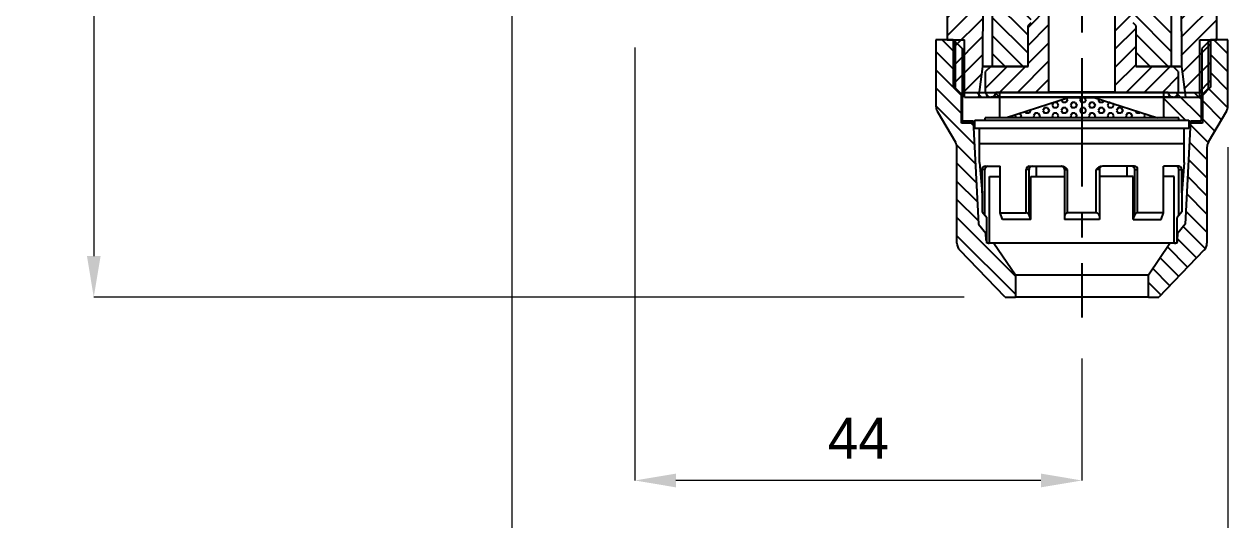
# Model space of a CAD drawing. Extents: x 0 to 434, y 0 to 318.
# Drawn here: x 123 to 240.5, y 113.6 to 162 of the extents above; entities that cross this region are included whole.
import ezdxf

# ---------------------------------------------------------------- set-up
doc = ezdxf.new("R2010")
doc.units = 0
doc.header["$LTSCALE"] = 10
doc.header["$MEASUREMENT"] = 0
doc.header["$PDMODE"] = 3
doc.header["$PDSIZE"] = -10
doc.linetypes.add('CENTER', pattern=[2, 1.25, -0.25, 0.25, -0.25])
doc.layers.get('0').update_dxf_attribs({"linetype": 'CONTINUOUS'})
doc.layers.get('DEFPOINTS').update_dxf_attribs({"linetype": 'CONTINUOUS'})
doc.layers.add('1', color=7, linetype='CONTINUOUS')
doc.layers.add('THIN', color=8, linetype='CONTINUOUS')
doc.layers.add('외형선', color=3, linetype='CONTINUOUS', lineweight=35)
doc.styles.add('Daelim Dimension', font='')
doc.styles.get('Daelim Dimension').set_extended_font_data('나눔고딕')
doc.dimstyles.new('DEFAULT', dxfattribs={"dimscale": 2, "dimtxt": 2, "dimasz": 2, "dimexe": 0, "dimexo": 2, "dimgap": 1, "dimtad": 1, "dimdec": 0, "dimzin": 9, "dimdsep": 46, "dimtxsty": 'Daelim Dimension', "dimcen": 0.5, "dimclrd": 5, "dimclre": 5, "dimclrt": 256, "dimadec": 1, "dimazin": 0, "dimtfac": 1, "dimtdec": 0, "dimtix": 1, "dimtmove": 0, "dimatfit": 3, "dimfxl": 1, "dimtolj": 1, "dimtzin": 1, "dimlwd": 9, "dimlwe": 9, "dimarcsym": 0})
pattern_1 = [(45, (182.605, 215.2069), (-0.883883, 0.883883), [])]
pattern_2 = [(135, (182.605, 215.2069), (-0.883883, -0.883883), [])]

# ---------------------------------------------------------------- blocks, each defined once
blk = doc.blocks.new('*D0')
at = {"layer": 'DEFPOINTS', "color": 0, "ltscale": 6, "transparency": 16777216}
for p in [(182.61, 163.7), (226.24, 133.36), (182.61, 117.48)]:
    blk.add_point(p, dxfattribs=at)
at = {"layer": '외형선', "color": 5, "lineweight": 9, "ltscale": 6, "transparency": 16777216}
for p, q in [((182.61, 159.7), (182.61, 117.48)), ((226.24, 129.36), (226.24, 117.48)), ((222.24, 117.48), (186.61, 117.48))]:
    blk.add_line(p, q, dxfattribs=at)
at = {"layer": '외형선', "color": 5, "ltscale": 6, "transparency": 16777216}
for points in [[(186.61, 118.15), (186.61, 116.81), (182.61, 117.48)], [(222.24, 118.15), (222.24, 116.81), (226.24, 117.48)]]:
    blk.add_solid(points, dxfattribs=at)
at = {"layer": '외형선', "color": 7, "lineweight": 15, "ltscale": 6, "transparency": 16777216, "insert": (204.42, 121.62), "char_height": 4, "attachment_point": 5, "style": 'Daelim Dimension'}
blk.add_mtext('\\A1;44', dxfattribs=at)
blk = doc.blocks.new('*D2')
at = {"layer": 'DEFPOINTS', "color": 0, "ltscale": 6, "transparency": 16777216}
for p in [(171.96, 215.21), (129.8, 135.36), (218.74, 135.36)]:
    blk.add_point(p, dxfattribs=at)
at = {"layer": '외형선', "color": 5, "lineweight": 9, "ltscale": 6, "transparency": 16777216}
for p, q in [((167.96, 215.21), (129.8, 215.21)), ((129.8, 211.21), (129.8, 139.36)), ((214.74, 135.36), (129.8, 135.36))]:
    blk.add_line(p, q, dxfattribs=at)
at = {"layer": '외형선', "color": 5, "ltscale": 6, "transparency": 16777216}
for points in [[(129.14, 211.21), (130.47, 211.21), (129.8, 215.21)], [(129.14, 139.36), (130.47, 139.36), (129.8, 135.36)]]:
    blk.add_solid(points, dxfattribs=at)
at = {"layer": '외형선', "color": 7, "lineweight": 15, "ltscale": 6, "transparency": 16777216, "insert": (125.63, 175.29), "char_height": 4, "attachment_point": 5, "rotation": 90, "style": 'Daelim Dimension'}
blk.add_mtext('\\A1;80', dxfattribs=at)
blk = doc.blocks.new('*D3')
at = {"layer": 'DEFPOINTS', "color": 0, "ltscale": 6, "transparency": 16777216}
for p in [(170.61, 207.21), (240.49, 154), (240.49, 101.96)]:
    blk.add_point(p, dxfattribs=at)
at = {"layer": '외형선', "color": 5, "lineweight": 9, "ltscale": 6, "transparency": 16777216}
for p, q in [((170.61, 203.21), (170.61, 101.96)), ((240.49, 150), (240.49, 101.96)), ((174.61, 101.96), (236.49, 101.96))]:
    blk.add_line(p, q, dxfattribs=at)
at = {"layer": '외형선', "color": 5, "ltscale": 6, "transparency": 16777216}
for points in [[(174.61, 102.63), (174.61, 101.29), (170.61, 101.96)], [(236.49, 102.63), (236.49, 101.29), (240.49, 101.96)]]:
    blk.add_solid(points, dxfattribs=at)
at = {"layer": '외형선', "color": 7, "lineweight": 15, "ltscale": 6, "transparency": 16777216, "insert": (205.55, 106.12), "char_height": 4, "attachment_point": 5, "style": 'Daelim Dimension'}
blk.add_mtext('\\A1;70', dxfattribs=at)

msp = doc.modelspace()

# ---------------------------------------------------------------- hatches: boundary and pattern name
at = {"layer": 'THIN', "ltscale": 0.4}
h = msp.add_hatch(dxfattribs=at)
h.set_pattern_fill('ANSI31', color=2, scale=10, style=0)
h.set_pattern_definition(pattern_1)
h.paths.add_polyline_path([(214.78, 155.33), (214.49, 155.33), (214.55, 155.33), (214.55, 159.6), (213.89, 160.26), (213.89, 160.46), (214.78, 160.46)])
h.paths.add_polyline_path([(236.27, 155.33), (235.94, 157.86), (235.84, 191.76, 0.414214), (233.84, 193.76), (229.53, 193.76, 0.471507), (229.29, 194.06), (229.29, 194.06), (226.24, 194.06), (226.24, 196.66), (234.39, 196.66, -0.414214), (239.39, 191.66), (239.39, 160.46), (238.79, 160.46), (238.59, 160.46), (238.59, 160.26), (237.93, 159.6), (237.93, 155.33), (237.99, 155.33)])
h.paths.add_polyline_path([(190.73, 172.06), (216.58, 172.16), (216.58, 172.16), (216.54, 157.86), (216.2, 155.33), (214.78, 155.33), (214.78, 160.46), (213.89, 160.46), (213.68, 160.46), (213.09, 160.46), (213.09, 165.16), (213.09, 168.11, 0.414214), (212.59, 168.61), (212.59, 169.71, 0.414214), (212.09, 170.21), (202.74, 170.21), (202.74, 170.46), (201.39, 170.46), (201.25, 170.21), (197.12, 170.21, 0.252646), (195.94, 170.21), (190.74, 170.21, -0.414214), (189.74, 171.21), (189.74, 171.15, -0.389989)])
h.paths.add_polyline_path([(197.12, 182.81), (201.25, 182.81), (201.39, 182.56), (202.74, 182.56), (202.74, 182.81), (212.09, 182.81, 0.414214), (212.59, 183.31), (212.59, 184.41, 0.414214), (213.09, 184.91), (213.09, 187.86), (213.09, 191.66, -0.414214), (218.09, 196.66), (226.24, 196.66), (226.24, 194.06), (223.19, 194.06, 0.471507), (222.94, 193.76), (218.64, 193.76, 0.414214), (216.64, 191.76), (216.6, 180.86), (190.73, 180.96, -0.389989), (189.74, 181.88), (189.74, 181.81, -0.414214), (190.74, 182.81), (195.94, 182.81, 0.252646)])
h.paths.add_polyline_path([(213.68, 155.83), (213.68, 160.46), (213.89, 160.26), (214.55, 159.6), (214.55, 155.33), (214.55, 154.96)])
h.paths.add_polyline_path([(238.79, 155.83), (237.99, 155.02), (237.99, 155.33), (237.93, 155.33), (237.93, 159.6), (238.59, 160.26), (238.79, 160.46)])
h = msp.add_hatch(dxfattribs=at)
h.set_pattern_fill('ANSI31', color=2, scale=10, angle=90, style=0)
h.set_pattern_definition(pattern_2)
h.paths.add_polyline_path([(231.24, 162.11), (231.24, 165.36), (231.24, 165.36), (231.24, 181.86), (231.24, 181.86), (231.24, 185.61), (231.49, 185.86), (231.49, 189.86), (234.99, 189.86), (234.99, 189.86), (234.99, 157.86), (231.49, 157.86), (231.49, 161.86)])
h.paths.add_polyline_path([(220.99, 161.86), (220.99, 157.86), (217.49, 157.86), (217.49, 175.02), (217.49, 176.51), (221.24, 176.51), (221.24, 165.36), (221.24, 165.36), (221.24, 162.11)])
h.paths.add_polyline_path([(217.49, 178.01), (217.49, 189.86), (220.99, 189.86), (220.99, 185.86), (221.24, 185.61), (221.24, 181.86), (221.24, 181.86), (221.24, 176.51), (217.49, 176.51)])
h = msp.add_hatch(dxfattribs=at)
h.set_pattern_fill('ANSI31', color=2, scale=10, style=0)
h.set_pattern_definition(pattern_1)
h.paths.add_polyline_path([(230.24, 166.36), (231.24, 165.36), (231.24, 162.11), (231.49, 161.86), (231.49, 157.86), (235.14, 157.86), (235.64, 157.36), (235.64, 155.36), (235.64, 155.33), (234.64, 155.33), (234.64, 155.36), (229.49, 155.36), (229.49, 166.36)])
h.paths.add_polyline_path([(216.84, 157.36), (217.34, 157.86), (220.99, 157.86), (220.99, 161.86), (221.24, 162.11), (221.24, 165.36), (222.24, 166.36), (222.99, 166.36), (222.99, 155.36), (217.84, 155.36), (217.84, 155.33), (216.84, 155.33), (216.84, 155.36)])
h = msp.add_hatch(dxfattribs=at)
h.set_pattern_fill('ANSI31', color=2, scale=10, angle=90, style=0)
h.set_pattern_definition(pattern_2)
h.paths.add_polyline_path([(235.35, 140.62), (235.53, 140.62), (235.53, 140.9), (235.58, 140.9), (235.61, 141.61), (236.32, 142.46), (236.83, 152.33), (237.99, 152.33), (237.99, 155.02), (237.93, 154.96), (238.79, 155.83), (238.79, 160.46), (240.49, 160.46), (240.49, 154, -0.133199), (240.35, 153.5), (238.57, 150.46, 0.133199), (238.44, 149.96), (238.44, 140.62, -0.194669), (238.15, 139.93), (233.74, 135.36), (232.74, 135.36), (232.74, 137.52), (234.82, 140.61), (235.28, 140.61)])
h.paths.add_polyline_path([(216.95, 140.9), (216.95, 140.62), (217, 140.68, 0.175937), (217.19, 140.61), (217.65, 140.61), (219.74, 137.52), (219.74, 135.36), (218.74, 135.36), (214.32, 139.93, -0.194669), (214.04, 140.62), (214.04, 149.96, 0.133199), (213.9, 150.46), (212.12, 153.5, -0.133199), (211.99, 154), (211.99, 160.46), (213.68, 160.46), (213.68, 155.83), (214.55, 154.96), (214.49, 155.02), (214.49, 152.33), (215.65, 152.33), (216.15, 142.46), (216.87, 141.61), (216.89, 140.9)])
h = msp.add_hatch(dxfattribs=at)
h.set_pattern_fill('ANSI31', color=2, scale=10, angle=90, style=0)
h.set_pattern_definition(pattern_2)
h.paths.add_polyline_path([(214.49, 155.33), (214.78, 155.33), (214.78, 154.86), (214.55, 155.09), (214.55, 155.33)])
h.paths.add_polyline_path([(217.34, 154.86), (216.14, 154.86), (216.2, 155.33), (216.84, 155.33), (216.84, 155.36, 0.414214)])
h.paths.add_polyline_path([(216.14, 154.86), (214.78, 154.86), (214.78, 155.33), (216.2, 155.33)])
h.paths.add_polyline_path([(234.24, 152.85), (234.24, 154.86), (235.14, 154.86), (236.34, 154.86), (237.7, 154.86), (237.99, 155.15), (237.99, 152.33), (236.68, 152.33), (236.68, 152.62), (235.68, 152.62), (235.68, 152.85)])
h.paths.add_polyline_path([(217.84, 155.36, -0.414214), (217.34, 154.86, -0.414214), (216.84, 155.36), (216.84, 155.33), (217.83, 155.33)])
h.paths.add_polyline_path([(217.34, 154.86, 0.414214), (217.84, 155.36), (217.83, 155.33), (218.24, 155.33), (218.24, 154.86)])
h.paths.add_polyline_path([(235.14, 154.86), (234.24, 154.86), (234.24, 155.33), (234.64, 155.33), (234.64, 155.36, 0.414214)])
h.paths.add_polyline_path([(235.64, 155.36, -0.414214), (235.14, 154.86, -0.414214), (234.64, 155.36), (234.64, 155.33), (235.63, 155.33)])
h.paths.add_polyline_path([(235.14, 154.86, 0.414214), (235.64, 155.36), (235.63, 155.33), (236.27, 155.33), (236.34, 154.86)])
h.paths.add_polyline_path([(237.99, 155.33), (237.99, 155.15), (237.7, 154.86), (237.7, 155.33)])
h.paths.add_polyline_path([(236.27, 155.33), (237.7, 155.33), (237.7, 154.86), (236.34, 154.86)])
h = msp.add_hatch(dxfattribs=at)
h.set_pattern_fill('HEXAGONS', color=256, scale=0.1, angle=40, style=0)
h.set_pattern_definition([(180, (2206.47766, -8.3032), (-2e-16, -0.51961524), [0.3, -0.6]), (300, (2206.47766, -8.3032), (0.45, 0.25980762), [0.3, -0.6]), (240, (2206.17766, -8.3032), (0.45, -0.25980762), [0.3, -0.6])])
h.paths.add_polyline_path([(218.87, 152.85), (224.94, 154.81), (226.24, 154.81), (226.24, 152.85)])
h.paths.add_polyline_path([(226.24, 154.81), (227.53, 154.81), (233.6, 152.85), (226.24, 152.85)])

# ---------------------------------------------------------------- linework, layer by layer
at = {"color": 1, "linetype": 'CENTER'}
msp.add_line((226.24, 198.66), (226.24, 133.36), dxfattribs=at)
at = {"color": 7, "linetype": 'Continuous', "lineweight": 25}
for p, q in [((235.84, 191.76), (235.94, 157.86)), ((239.39, 160.46), (239.39, 191.76)), ((216.58, 172.16), (216.54, 157.86)), ((222.99, 166.36), (222.99, 155.36)), ((229.49, 155.36), (229.49, 166.36)), ((213.09, 165.16), (213.09, 160.46)), ((221.24, 162.11), (220.99, 161.86)), ((220.99, 157.86), (220.99, 161.86)), ((231.49, 161.86), (231.24, 162.11)), ((231.49, 161.86), (231.49, 157.86)), ((211.99, 160.46), (211.99, 154)), ((213.68, 160.46), (211.99, 160.46)), ((213.09, 160.46), (214.78, 160.46)), ((237.74, 160.46), (239.39, 160.46)), ((240.49, 160.46), (238.79, 160.46)), ((240.49, 154), (240.49, 160.46)), ((214.55, 159.6), (214.55, 154.96)), ((237.93, 159.6), (237.93, 154.96)), ((216.54, 157.86), (216.14, 154.86)), ((216.54, 157.86), (220.99, 157.86)), ((220.99, 157.86), (216.64, 157.86)), ((217.34, 157.86), (216.84, 157.36)), ((217.34, 157.86), (220.99, 157.86)), ((235.84, 157.86), (231.49, 157.86)), ((231.49, 157.86), (235.14, 157.86)), ((231.49, 157.86), (235.94, 157.86)), ((235.64, 157.36), (235.14, 157.86)), ((235.94, 157.86), (236.34, 154.86)), ((216.84, 155.36), (216.84, 157.36)), ((235.64, 157.36), (235.64, 155.36)), ((217.84, 155.36), (222.99, 155.36)), ((229.49, 155.36), (222.99, 155.36)), ((229.49, 155.36), (234.64, 155.36)), ((214.55, 154.96), (214.59, 154.96)), ((214.59, 152.51), (214.59, 154.96)), ((214.78, 154.86), (237.7, 154.86)), ((216.14, 154.86), (236.34, 154.86)), ((235.14, 154.86), (217.34, 154.86)), ((237.89, 154.96), (237.89, 152.51)), ((237.93, 154.96), (237.89, 154.96)), ((212.12, 153.5), (213.9, 150.46)), ((240.35, 153.5), (238.57, 150.46)), ((215.64, 152.51), (214.59, 152.51)), ((237.89, 152.51), (236.84, 152.51)), ((214.04, 140.62), (214.04, 149.96)), ((238.44, 149.96), (238.44, 140.62)), ((218.74, 135.36), (214.32, 139.93)), ((217.65, 140.61), (217.19, 140.61)), ((217.65, 140.61), (219.74, 137.52)), ((232.74, 137.52), (234.82, 140.61)), ((238.15, 139.93), (233.74, 135.36)), ((235.28, 140.61), (234.82, 140.61)), ((238.15, 139.93), (238.15, 139.93)), ((238.44, 140.62), (238.44, 140.62)), ((219.74, 137.52), (232.74, 137.52)), ((219.74, 137.52), (219.74, 135.36)), ((232.74, 135.36), (232.74, 137.52)), ((218.74, 135.36), (219.74, 135.36)), ((232.74, 135.36), (219.74, 135.36)), ((232.74, 135.36), (233.74, 135.36))]:
    msp.add_line(p, q, dxfattribs=at)
for p, q in [((217.49, 189.86), (217.49, 157.86)), ((234.99, 157.86), (234.99, 189.86)), ((217.49, 157.86), (220.99, 157.86))]:
    msp.add_line(p, q)
at = {"ltscale": 0.4}
for p, q in [((213.89, 155.75), (213.89, 160.46)), ((238.59, 155.75), (238.59, 160.46)), ((214.78, 154.86), (213.89, 155.75)), ((214.49, 152.33, -62.89), (214.49, 155.33, -62.89)), ((214.49, 155.33, -62.89), (237.99, 155.33, -62.89)), ((218.24, 152.85), (218.24, 155.33, -62.89)), ((234.24, 152.85), (234.24, 155.33, -62.89)), ((237.7, 154.86), (238.59, 155.75)), ((237.99, 155.33, -62.89), (237.99, 152.33, -62.89)), ((224.94, 154.81), (218.87, 152.85)), ((227.53, 154.81), (224.94, 154.81)), ((227.53, 154.81), (233.6, 152.85)), ((235.68, 152.85), (216.79, 152.85)), ((216.79, 152.62), (216.79, 152.85)), ((235.68, 152.62), (235.68, 152.85)), ((215.8, 152.33), (214.49, 152.33, -62.89)), ((215.64, 152.51), (216.15, 142.46)), ((215.8, 152.62), (236.68, 152.62)), ((215.8, 151.82), (215.8, 152.62)), ((236.68, 151.82), (215.8, 151.82)), ((216.25, 148.5), (216.25, 151.82)), ((236.22, 148.5), (236.22, 151.82)), ((236.84, 152.51), (236.32, 142.46)), ((236.68, 152.62), (236.68, 151.82)), ((237.99, 152.33, -62.89), (236.68, 152.33)), ((236.22, 150.32), (216.25, 150.32)), ((216.25, 148.5), (216.49, 145.53)), ((216.79, 148.12), (218.26, 148.12)), ((218.26, 143.58), (218.26, 148.12)), ((221.1, 148.12), (224.24, 148.12)), ((221.82, 147.12), (221.82, 148.12)), ((231.37, 148.12), (228.24, 148.12)), ((230.65, 147.12), (230.65, 148.12)), ((234.21, 143.58), (234.21, 148.12)), ((235.68, 148.12), (234.21, 148.12)), ((236.22, 148.5), (235.98, 145.53)), ((216.49, 145.53), (216.49, 147.82)), ((217.22, 140.62), (217.22, 147.12)), ((217.22, 147.12), (218.26, 147.12)), ((221.25, 142.93), (221.25, 147.12)), ((221.25, 147.12), (224.54, 147.12)), ((224.54, 147.82), (224.54, 142.93)), ((227.94, 147.82), (227.94, 142.93)), ((231.23, 147.12), (227.94, 147.12)), ((231.23, 142.93), (231.23, 147.12)), ((235.25, 147.12), (234.21, 147.12)), ((235.25, 140.62), (235.25, 147.12)), ((235.98, 145.53), (235.98, 147.82)), ((216.49, 145.53), (216.49, 143.67)), ((235.98, 145.53), (235.98, 143.67)), ((216.49, 143.67), (216.95, 143.12)), ((218.26, 143.58), (220.8, 143.58)), ((218.49, 142.93), (218.26, 143.58)), ((221.25, 142.93), (221.08, 143.38)), ((227.64, 143.58), (224.84, 143.58)), ((231.23, 142.93), (231.39, 143.38)), ((234.21, 143.58), (231.67, 143.58)), ((233.98, 142.93), (234.21, 143.58)), ((235.98, 143.67), (235.53, 143.12)), ((216.15, 142.46), (216.87, 141.61)), ((216.95, 140.62), (216.95, 143.12)), ((221.25, 142.93), (218.49, 142.93)), ((227.94, 142.93), (224.54, 142.93)), ((231.23, 142.93), (233.98, 142.93)), ((235.53, 140.62), (235.53, 143.12)), ((236.32, 142.46), (235.61, 141.61)), ((216.89, 140.9), (216.87, 141.61)), ((235.58, 140.9), (235.61, 141.61)), ((235.53, 140.62), (216.95, 140.62))]:
    msp.add_line(p, q, dxfattribs=at)
at = {"color": 7, "linetype": 'Continuous', "lineweight": 25}
for centre, radius, start, end in [((217.34, 155.36), 0.5, 180, 0), ((235.14, 155.36), 0.5, 180, 0), ((212.99, 154), 1, 180, 210.3483), ((239.49, 154), 1, 329.6517, 0), ((213.04, 149.96), 1, 0, 30.3483), ((239.44, 149.96), 1, 149.6517, 180), ((215.04, 140.62), 1, 180, 224.0638), ((237.44, 140.62), 1, 315.9362, 0)]:
    msp.add_arc(centre, radius, start, end, dxfattribs=at)
at = {"ltscale": 0.4}
for centre, start, end in [((216.79, 147.82), 90, 180), ((221.1, 147.82), 90, 180), ((224.24, 147.82), 0, 90), ((228.24, 147.82), 90, 180), ((231.37, 147.82), 0, 90), ((235.68, 147.82), 0, 90), ((220.8, 143.28), 19.6239, 90), ((224.84, 143.28), 90, 180), ((227.64, 143.28), 0, 90), ((231.67, 143.28), 90, 160.3761), ((217.19, 140.91), 182, 270), ((235.28, 140.91), 270, 358)]:
    msp.add_arc(centre, 0.3, start, end, dxfattribs=at)
at = {"layer": '1', "linetype": 'Continuous', "lineweight": 25}
for p, q in [((213.68, 160.46), (214.55, 159.6)), ((238.79, 160.46), (237.93, 159.6))]:
    msp.add_line(p, q, dxfattribs=at)
at = {"layer": 'THIN', "linetype": 'Continuous', "lineweight": 25}
for p, q in [((213.68, 160.46), (213.68, 155.83)), ((214.78, 154.86), (214.78, 160.46)), ((237.7, 160.46), (237.7, 154.86)), ((238.79, 160.46), (238.79, 155.83)), ((213.68, 155.83), (214.55, 154.96)), ((238.79, 155.83), (237.93, 154.96))]:
    msp.add_line(p, q, dxfattribs=at)
at = {"layer": 'THIN', "ltscale": 0.4}
for p, q in [((216.77, 147.82), (216.49, 147.82)), ((216.77, 143.38), (216.77, 147.82)), ((220.8, 143.58), (220.8, 147.82)), ((221.08, 147.82), (220.8, 147.82)), ((221.08, 143.38), (221.08, 147.82)), ((224.54, 147.82), (224.84, 147.82)), ((224.84, 143.58), (224.84, 147.82)), ((227.64, 143.58), (227.64, 147.82)), ((227.94, 147.82), (227.64, 147.82)), ((231.39, 143.38), (231.39, 147.82)), ((231.39, 147.82), (231.67, 147.82)), ((231.67, 143.58), (231.67, 147.82)), ((235.7, 143.38), (235.7, 147.82)), ((235.7, 147.82), (235.98, 147.82))]:
    msp.add_line(p, q, dxfattribs=at)
for centre, radius, start, end in [((217.07, 147.82), 0.3, 90, 180), ((221.38, 147.82), 0.3, 90, 180), ((224.24, 147.38), 0.741, 36.5351, 90.3348), ((228.23, 147.38), 0.741, 89.6652, 143.4649), ((231.09, 147.82), 0.3, 0, 90), ((235.4, 147.82), 0.3, 0, 90)]:
    msp.add_arc(centre, radius, start, end, dxfattribs=at)

# ---------------------------------------------------------------- dimensions: what is measured, and where the dimension line sits
at = {"layer": '외형선', "color": 5, "lineweight": 15, "ltscale": 6}
dim = msp.add_linear_dim(base=(129.8, 135.36), p1=(171.96, 215.21), p2=(218.74, 135.36), angle=90, dimstyle='DEFAULT', override={"dimclrt": 7}, dxfattribs=at)
dim.commit()
dim.dimension.update_dxf_attribs({"geometry": '*D2', "text_midpoint": (125.63, 175.29)})
for base, p1, p2, picture, middle in [((240.49, 101.96), (170.61, 207.21), (240.49, 154), '*D3', (205.55, 106.12)), ((182.61, 117.48), (226.24, 133.36), (182.61, 163.7), '*D0', (204.42, 121.62))]:
    dim = msp.add_linear_dim(base=base, p1=p1, p2=p2, dimstyle='DEFAULT', override={"dimclrt": 7}, dxfattribs=at)
    dim.commit()
    dim.dimension.update_dxf_attribs({"geometry": picture, "text_midpoint": middle})

doc.saveas('drawing.dxf')
